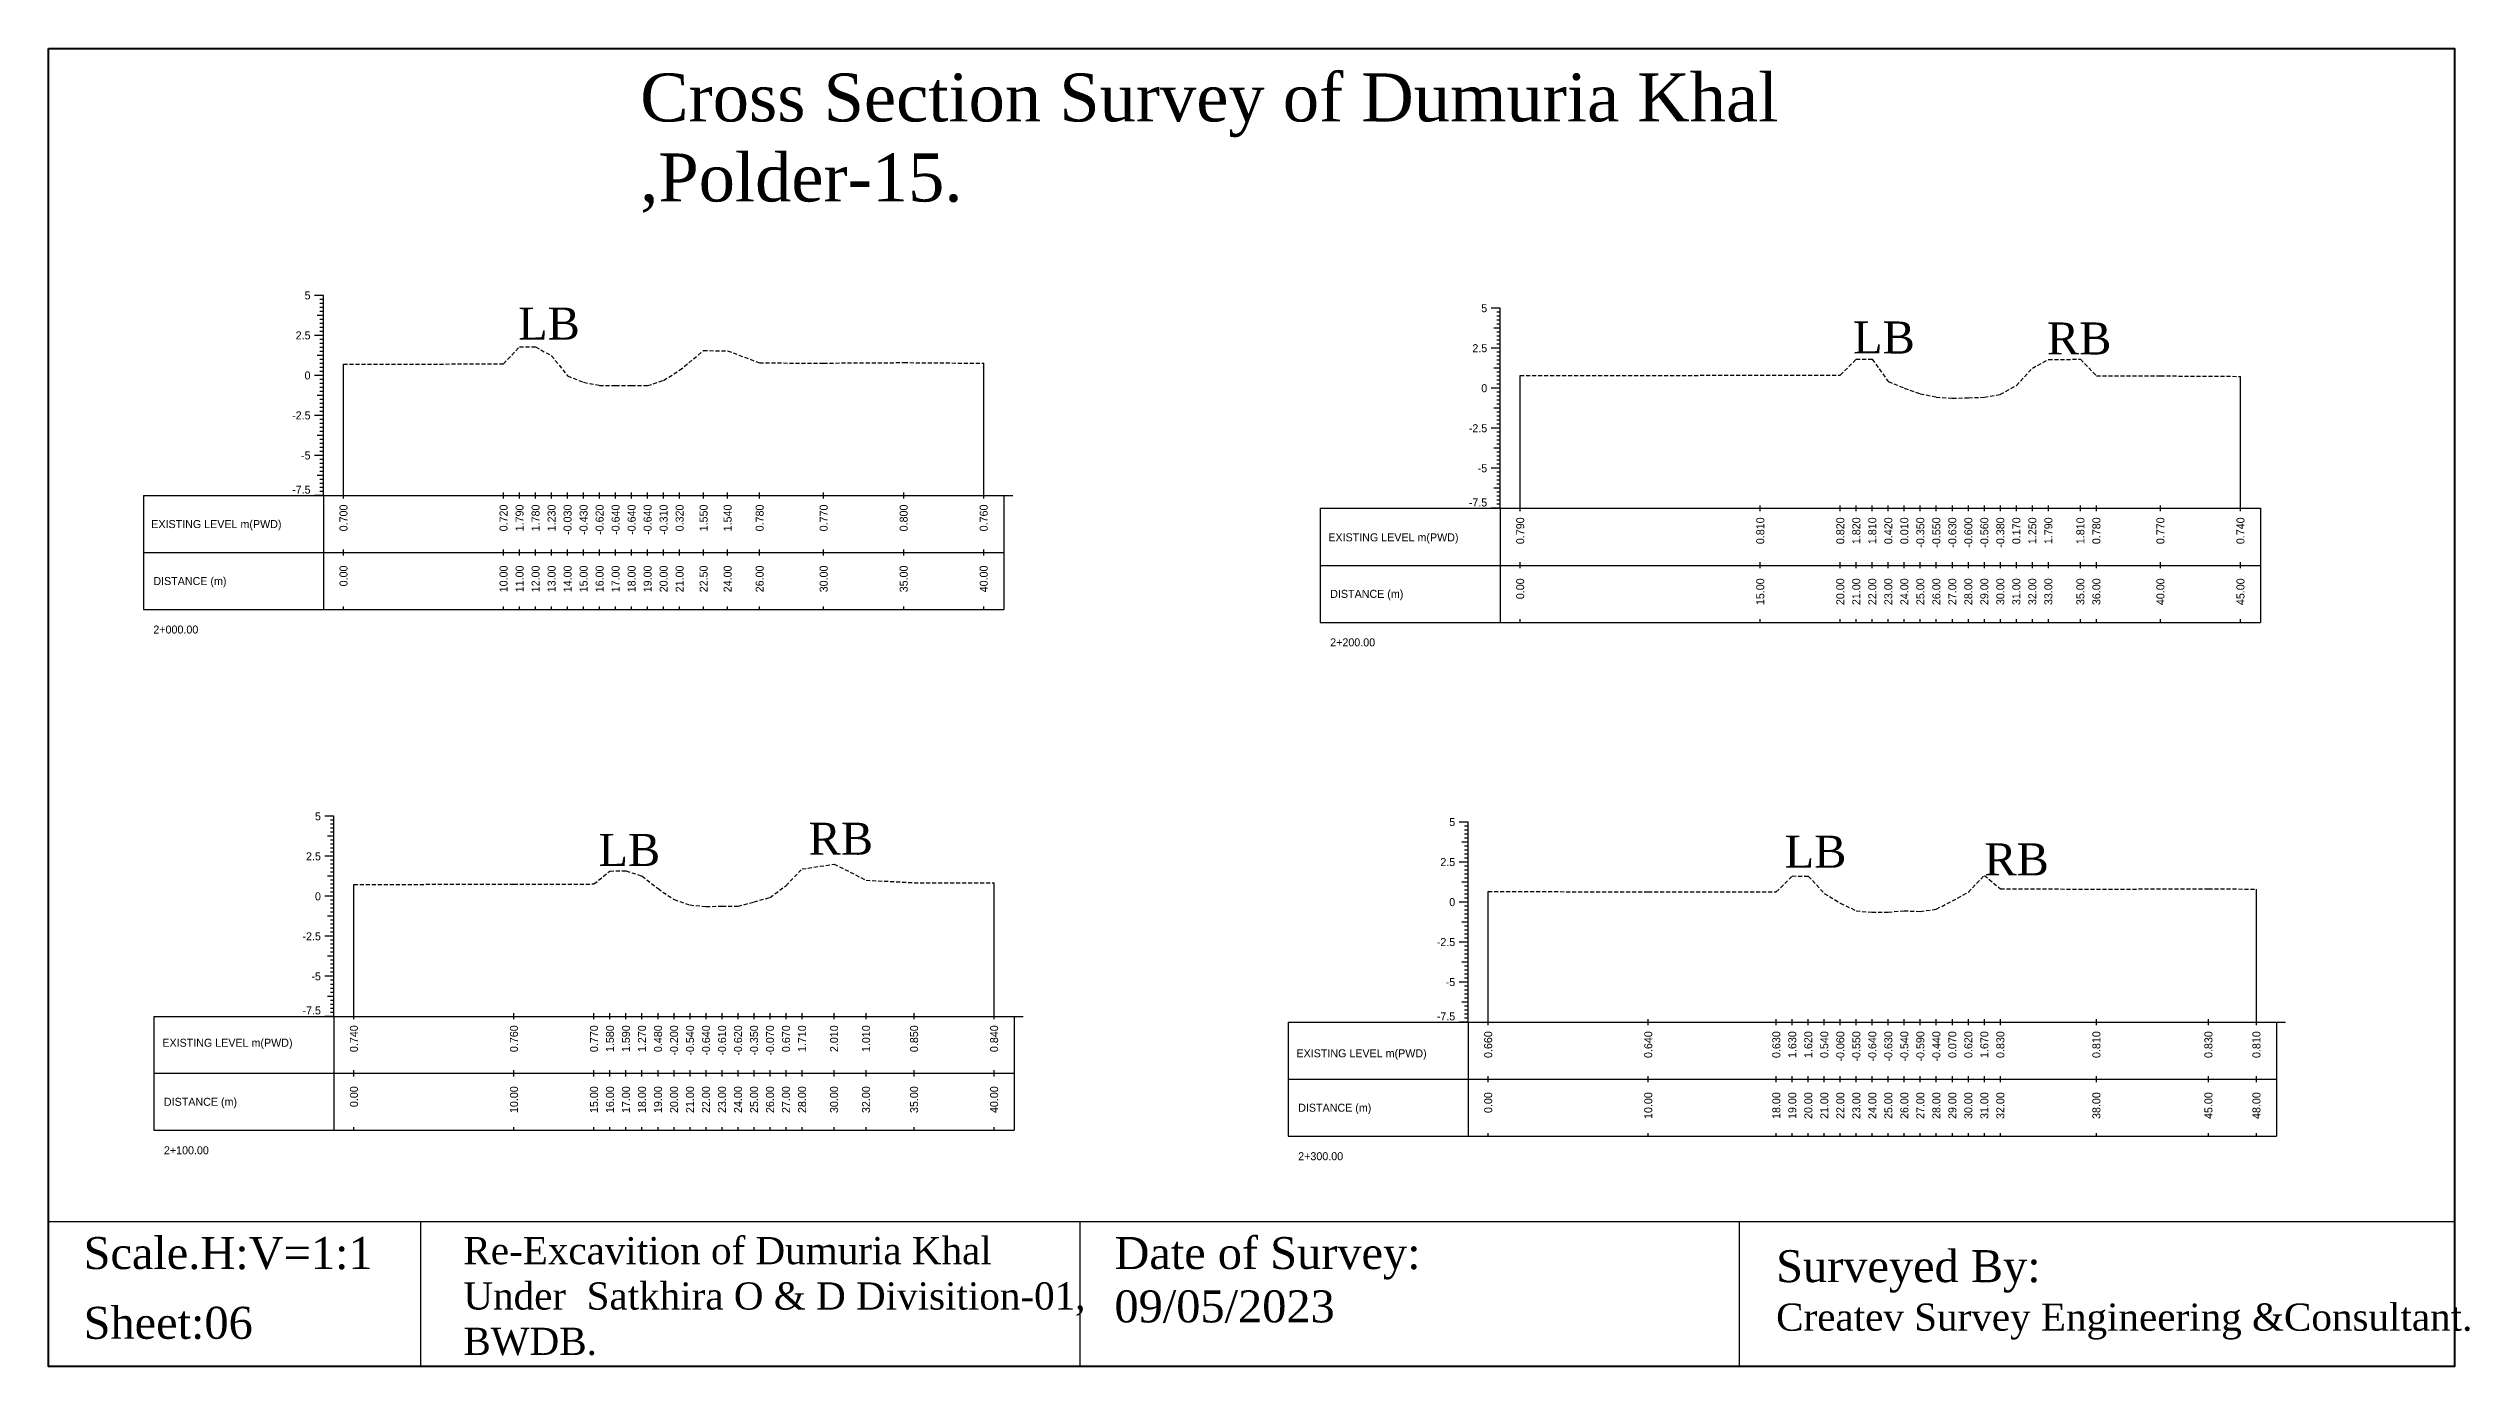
# Model space of a CAD drawing. Header units: inches. Extents: x 2917 to 4535, y -1482 to -1060.
# Drawn here: x 4383.7 to 4535, y -1255.7 to -1173.3 of the extents above; entities that cross this region are included whole.
import ezdxf
from ezdxf.enums import TextEntityAlignment as Align

# ---------------------------------------------------------------- set-up
doc = ezdxf.new("R2010")
doc.units = ezdxf.units.IN
doc.header["$MEASUREMENT"] = 0
doc.linetypes.add('HIDDEN', pattern=[0.375, 0.25, -0.125])
doc.layers.add('CS_Drawing', color=7, linetype='Continuous')
doc.layers.add('GL', color=3, linetype='HIDDEN')
doc.styles.add('romans', font='romans.shx')

msp = doc.modelspace()

# ---------------------------------------------------------------- linework, layer by layer
at = {"color": 4, "lineweight": 40}
msp.add_lwpolyline([(4383.69, -1173.32), (4534.03, -1173.32), (4534.03, -1255.69), (4383.69, -1255.69)], close=True, dxfattribs=at)
for points in [[(4534.03, -1173.32), (4534.03, -1255.69)], [(4383.69, -1246.61), (4534.03, -1246.61)], [(4383.69, -1246.61), (4383.69, -1255.69)], [(4406.94, -1246.61), (4406.94, -1255.69)], [(4448.14, -1246.61), (4448.14, -1255.69)], [(4489.34, -1246.61), (4489.34, -1255.69)]]:
    msp.add_lwpolyline(points)
at = {"layer": 'CS_Drawing'}
for p, q in [((4400.88, -1188.75), (4400.32, -1188.75)), ((4400.88, -1188.75), (4400.48, -1188.75)), ((4400.88, -1188.75), (4400.65, -1188.75)), ((4400.88, -1189), (4400.65, -1189)), ((4400.88, -1201.25), (4400.88, -1188.75)), ((4400.88, -1190), (4400.48, -1190)), ((4400.88, -1189.25), (4400.65, -1189.25)), ((4400.88, -1189.5), (4400.65, -1189.5)), ((4400.88, -1189.75), (4400.65, -1189.75)), ((4400.88, -1190), (4400.65, -1190)), ((4400.88, -1190.25), (4400.65, -1190.25)), ((4400.88, -1190.5), (4400.65, -1190.5)), ((4474.4, -1189.55), (4473.84, -1189.55)), ((4474.4, -1189.55), (4474.01, -1189.55)), ((4474.4, -1189.55), (4474.18, -1189.55)), ((4474.4, -1189.8), (4474.18, -1189.8)), ((4474.4, -1190.05), (4474.18, -1190.05)), ((4474.4, -1190.3), (4474.18, -1190.3)), ((4474.4, -1202.05), (4474.4, -1189.55)), ((4400.88, -1191.25), (4400.32, -1191.25)), ((4400.88, -1191.25), (4400.48, -1191.25)), ((4400.88, -1190.75), (4400.65, -1190.75)), ((4400.88, -1191), (4400.65, -1191)), ((4400.88, -1191.25), (4400.65, -1191.25)), ((4400.88, -1191.5), (4400.65, -1191.5)), ((4400.88, -1191.75), (4400.65, -1191.75)), ((4400.88, -1192), (4400.65, -1192)), ((4474.4, -1190.8), (4474.01, -1190.8)), ((4474.4, -1190.55), (4474.18, -1190.55)), ((4474.4, -1190.8), (4474.18, -1190.8)), ((4474.4, -1191.05), (4474.18, -1191.05)), ((4474.4, -1191.3), (4474.18, -1191.3)), ((4474.4, -1191.55), (4474.18, -1191.55)), ((4474.4, -1191.8), (4474.18, -1191.8)), ((4400.88, -1192.5), (4400.48, -1192.5)), ((4400.88, -1192.25), (4400.65, -1192.25)), ((4400.88, -1192.5), (4400.65, -1192.5)), ((4400.88, -1192.75), (4400.65, -1192.75)), ((4400.88, -1193), (4400.65, -1193)), ((4400.88, -1193.25), (4400.65, -1193.25)), ((4400.88, -1193.5), (4400.65, -1193.5)), ((4402.13, -1201.25), (4402.13, -1193.05)), ((4442.13, -1201.25), (4442.13, -1192.99)), ((4474.4, -1192.05), (4473.84, -1192.05)), ((4474.4, -1192.05), (4474.01, -1192.05)), ((4474.4, -1193.3), (4474.01, -1193.3)), ((4474.4, -1192.05), (4474.18, -1192.05)), ((4474.4, -1192.3), (4474.18, -1192.3)), ((4474.4, -1192.55), (4474.18, -1192.55)), ((4474.4, -1192.8), (4474.18, -1192.8)), ((4474.4, -1193.05), (4474.18, -1193.05)), ((4474.4, -1193.3), (4474.18, -1193.3)), ((4400.88, -1193.75), (4400.32, -1193.75)), ((4400.88, -1193.75), (4400.48, -1193.75)), ((4400.88, -1195), (4400.48, -1195)), ((4400.88, -1193.75), (4400.65, -1193.75)), ((4400.88, -1194), (4400.65, -1194)), ((4400.88, -1194.25), (4400.65, -1194.25)), ((4400.88, -1194.5), (4400.65, -1194.5)), ((4400.88, -1194.75), (4400.65, -1194.75)), ((4400.88, -1195), (4400.65, -1195)), ((4474.4, -1194.55), (4473.84, -1194.55)), ((4474.4, -1194.55), (4474.01, -1194.55)), ((4474.4, -1193.55), (4474.18, -1193.55)), ((4474.4, -1193.8), (4474.18, -1193.8)), ((4474.4, -1194.05), (4474.18, -1194.05)), ((4474.4, -1194.3), (4474.18, -1194.3)), ((4474.4, -1194.55), (4474.18, -1194.55)), ((4474.4, -1194.8), (4474.18, -1194.8)), ((4474.4, -1195.05), (4474.18, -1195.05)), ((4475.65, -1202.05), (4475.65, -1193.76)), ((4520.65, -1202.05), (4520.65, -1193.81)), ((4400.88, -1196.25), (4400.32, -1196.25)), ((4400.88, -1196.25), (4400.48, -1196.25)), ((4400.88, -1195.25), (4400.65, -1195.25)), ((4400.88, -1195.5), (4400.65, -1195.5)), ((4400.88, -1195.75), (4400.65, -1195.75)), ((4400.88, -1196), (4400.65, -1196)), ((4400.88, -1196.25), (4400.65, -1196.25)), ((4400.88, -1196.5), (4400.65, -1196.5)), ((4474.4, -1195.8), (4474.01, -1195.8)), ((4474.4, -1195.3), (4474.18, -1195.3)), ((4474.4, -1195.55), (4474.18, -1195.55)), ((4474.4, -1195.8), (4474.18, -1195.8)), ((4474.4, -1196.05), (4474.18, -1196.05)), ((4474.4, -1196.3), (4474.18, -1196.3)), ((4474.4, -1196.55), (4474.18, -1196.55)), ((4400.88, -1197.5), (4400.48, -1197.5)), ((4400.88, -1196.75), (4400.65, -1196.75)), ((4400.88, -1197), (4400.65, -1197)), ((4400.88, -1197.25), (4400.65, -1197.25)), ((4400.88, -1197.5), (4400.65, -1197.5)), ((4400.88, -1197.75), (4400.65, -1197.75)), ((4400.88, -1198), (4400.65, -1198)), ((4474.4, -1197.05), (4473.84, -1197.05)), ((4474.4, -1197.05), (4474.01, -1197.05)), ((4474.4, -1196.8), (4474.18, -1196.8)), ((4474.4, -1197.05), (4474.18, -1197.05)), ((4474.4, -1197.3), (4474.18, -1197.3)), ((4474.4, -1197.55), (4474.18, -1197.55)), ((4474.4, -1197.8), (4474.18, -1197.8)), ((4474.4, -1198.05), (4474.18, -1198.05)), ((4400.88, -1198.75), (4400.32, -1198.75)), ((4400.88, -1198.75), (4400.48, -1198.75)), ((4400.88, -1198.25), (4400.65, -1198.25)), ((4400.88, -1198.5), (4400.65, -1198.5)), ((4400.88, -1198.75), (4400.65, -1198.75)), ((4400.88, -1199), (4400.65, -1199)), ((4400.88, -1199.25), (4400.65, -1199.25)), ((4400.88, -1199.5), (4400.65, -1199.5)), ((4474.4, -1199.55), (4473.84, -1199.55)), ((4474.4, -1198.3), (4474.01, -1198.3)), ((4474.4, -1199.55), (4474.01, -1199.55)), ((4474.4, -1198.3), (4474.18, -1198.3)), ((4474.4, -1198.55), (4474.18, -1198.55)), ((4474.4, -1198.8), (4474.18, -1198.8)), ((4474.4, -1199.05), (4474.18, -1199.05)), ((4474.4, -1199.3), (4474.18, -1199.3)), ((4474.4, -1199.55), (4474.18, -1199.55)), ((4400.88, -1200), (4400.48, -1200)), ((4400.88, -1199.75), (4400.65, -1199.75)), ((4400.88, -1200), (4400.65, -1200)), ((4400.88, -1200.25), (4400.65, -1200.25)), ((4400.88, -1200.5), (4400.65, -1200.5)), ((4400.88, -1200.75), (4400.65, -1200.75)), ((4400.88, -1201), (4400.65, -1201)), ((4402.13, -1201.44), (4402.13, -1201.07)), ((4412.13, -1201.44), (4412.13, -1201.07)), ((4413.13, -1201.44), (4413.13, -1201.07)), ((4414.13, -1201.44), (4414.13, -1201.07)), ((4415.13, -1201.44), (4415.13, -1201.07)), ((4416.13, -1201.44), (4416.13, -1201.07)), ((4417.13, -1201.44), (4417.13, -1201.07)), ((4418.13, -1201.44), (4418.13, -1201.07)), ((4419.13, -1201.44), (4419.13, -1201.07)), ((4420.13, -1201.44), (4420.13, -1201.07)), ((4421.13, -1201.44), (4421.13, -1201.07)), ((4422.13, -1201.44), (4422.13, -1201.07)), ((4423.13, -1201.44), (4423.13, -1201.07)), ((4424.63, -1201.44), (4424.63, -1201.07)), ((4426.13, -1201.44), (4426.13, -1201.07)), ((4428.13, -1201.44), (4428.13, -1201.07)), ((4432.13, -1201.44), (4432.13, -1201.07)), ((4437.13, -1201.44), (4437.13, -1201.07)), ((4442.13, -1201.44), (4442.13, -1201.07)), ((4474.4, -1200.8), (4474.01, -1200.8)), ((4474.4, -1199.8), (4474.18, -1199.8)), ((4474.4, -1200.05), (4474.18, -1200.05)), ((4474.4, -1200.3), (4474.18, -1200.3)), ((4474.4, -1200.55), (4474.18, -1200.55)), ((4474.4, -1200.8), (4474.18, -1200.8)), ((4474.4, -1201.05), (4474.18, -1201.05)), ((4389.63, -1201.25), (4400.88, -1201.25)), ((4389.63, -1201.25), (4389.63, -1208.38)), ((4400.88, -1201.25), (4400.32, -1201.25)), ((4400.88, -1201.25), (4400.48, -1201.25)), ((4400.88, -1201.25), (4400.65, -1201.25)), ((4400.88, -1201.25), (4443.38, -1201.25)), ((4400.88, -1201.25), (4400.88, -1208.38)), ((4443.38, -1201.25), (4443.94, -1201.25)), ((4443.38, -1201.25), (4443.77, -1201.25)), ((4443.38, -1201.25), (4443.6, -1201.25)), ((4443.38, -1201.25), (4443.38, -1208.38)), ((4463.15, -1202.05), (4474.4, -1202.05)), ((4463.15, -1202.05), (4463.15, -1209.18)), ((4474.4, -1202.05), (4473.84, -1202.05)), ((4474.4, -1202.05), (4474.01, -1202.05)), ((4474.4, -1201.3), (4474.18, -1201.3)), ((4474.4, -1201.55), (4474.18, -1201.55)), ((4474.4, -1201.8), (4474.18, -1201.8)), ((4474.4, -1202.05), (4474.18, -1202.05)), ((4474.4, -1202.05), (4521.9, -1202.05)), ((4474.4, -1202.05), (4474.4, -1209.18)), ((4475.65, -1202.24), (4475.65, -1201.87)), ((4490.65, -1202.24), (4490.65, -1201.87)), ((4495.65, -1202.24), (4495.65, -1201.87)), ((4496.65, -1202.24), (4496.65, -1201.87)), ((4497.65, -1202.24), (4497.65, -1201.87)), ((4498.65, -1202.24), (4498.65, -1201.87)), ((4499.65, -1202.24), (4499.65, -1201.87)), ((4500.65, -1202.24), (4500.65, -1201.87)), ((4501.65, -1202.24), (4501.65, -1201.87)), ((4502.65, -1202.24), (4502.65, -1201.87)), ((4503.65, -1202.24), (4503.65, -1201.87)), ((4504.65, -1202.24), (4504.65, -1201.87)), ((4505.65, -1202.24), (4505.65, -1201.87)), ((4506.65, -1202.24), (4506.65, -1201.87)), ((4507.65, -1202.24), (4507.65, -1201.87)), ((4508.65, -1202.24), (4508.65, -1201.87)), ((4510.65, -1202.24), (4510.65, -1201.87)), ((4511.65, -1202.24), (4511.65, -1201.87)), ((4515.65, -1202.24), (4515.65, -1201.87)), ((4520.65, -1202.24), (4520.65, -1201.87)), ((4521.9, -1202.05), (4521.9, -1209.18)), ((4389.63, -1204.82), (4400.88, -1204.82)), ((4400.88, -1204.82), (4443.38, -1204.82)), ((4400.88, -1204.82), (4443.38, -1204.82)), ((4402.13, -1205), (4402.13, -1204.63)), ((4412.13, -1205), (4412.13, -1204.63)), ((4413.13, -1205), (4413.13, -1204.63)), ((4414.13, -1205), (4414.13, -1204.63)), ((4415.13, -1205), (4415.13, -1204.63)), ((4416.13, -1205), (4416.13, -1204.63)), ((4417.13, -1205), (4417.13, -1204.63)), ((4418.13, -1205), (4418.13, -1204.63)), ((4419.13, -1205), (4419.13, -1204.63)), ((4420.13, -1205), (4420.13, -1204.63)), ((4421.13, -1205), (4421.13, -1204.63)), ((4422.13, -1205), (4422.13, -1204.63)), ((4423.13, -1205), (4423.13, -1204.63)), ((4424.63, -1205), (4424.63, -1204.63)), ((4426.13, -1205), (4426.13, -1204.63)), ((4428.13, -1205), (4428.13, -1204.63)), ((4432.13, -1205), (4432.13, -1204.63)), ((4437.13, -1205), (4437.13, -1204.63)), ((4442.13, -1205), (4442.13, -1204.63)), ((4463.15, -1205.62), (4474.4, -1205.62)), ((4474.4, -1205.62), (4521.9, -1205.62)), ((4474.4, -1205.62), (4521.9, -1205.62)), ((4475.65, -1205.8), (4475.65, -1205.43)), ((4490.65, -1205.8), (4490.65, -1205.43)), ((4495.65, -1205.8), (4495.65, -1205.43)), ((4496.65, -1205.8), (4496.65, -1205.43)), ((4497.65, -1205.8), (4497.65, -1205.43)), ((4498.65, -1205.8), (4498.65, -1205.43)), ((4499.65, -1205.8), (4499.65, -1205.43)), ((4500.65, -1205.8), (4500.65, -1205.43)), ((4501.65, -1205.8), (4501.65, -1205.43)), ((4502.65, -1205.8), (4502.65, -1205.43)), ((4503.65, -1205.8), (4503.65, -1205.43)), ((4504.65, -1205.8), (4504.65, -1205.43)), ((4505.65, -1205.8), (4505.65, -1205.43)), ((4506.65, -1205.8), (4506.65, -1205.43)), ((4507.65, -1205.8), (4507.65, -1205.43)), ((4508.65, -1205.8), (4508.65, -1205.43)), ((4510.65, -1205.8), (4510.65, -1205.43)), ((4511.65, -1205.8), (4511.65, -1205.43)), ((4515.65, -1205.8), (4515.65, -1205.43)), ((4520.65, -1205.8), (4520.65, -1205.43)), ((4389.63, -1208.38), (4400.88, -1208.38)), ((4400.88, -1208.38), (4443.38, -1208.38)), ((4402.13, -1208.38), (4402.13, -1208.19)), ((4412.13, -1208.38), (4412.13, -1208.19)), ((4413.13, -1208.38), (4413.13, -1208.19)), ((4414.13, -1208.38), (4414.13, -1208.19)), ((4415.13, -1208.38), (4415.13, -1208.19)), ((4416.13, -1208.38), (4416.13, -1208.19)), ((4417.13, -1208.38), (4417.13, -1208.19)), ((4418.13, -1208.38), (4418.13, -1208.19)), ((4419.13, -1208.38), (4419.13, -1208.19)), ((4420.13, -1208.38), (4420.13, -1208.19)), ((4421.13, -1208.38), (4421.13, -1208.19)), ((4422.13, -1208.38), (4422.13, -1208.19)), ((4423.13, -1208.38), (4423.13, -1208.19)), ((4424.63, -1208.38), (4424.63, -1208.19)), ((4426.13, -1208.38), (4426.13, -1208.19)), ((4428.13, -1208.38), (4428.13, -1208.19)), ((4432.13, -1208.38), (4432.13, -1208.19)), ((4437.13, -1208.38), (4437.13, -1208.19)), ((4442.13, -1208.38), (4442.13, -1208.19)), ((4463.15, -1209.18), (4474.4, -1209.18)), ((4474.4, -1209.18), (4521.9, -1209.18)), ((4475.65, -1209.18), (4475.65, -1208.99)), ((4490.65, -1209.18), (4490.65, -1208.99)), ((4495.65, -1209.18), (4495.65, -1208.99)), ((4496.65, -1209.18), (4496.65, -1208.99)), ((4497.65, -1209.18), (4497.65, -1208.99)), ((4498.65, -1209.18), (4498.65, -1208.99)), ((4499.65, -1209.18), (4499.65, -1208.99)), ((4500.65, -1209.18), (4500.65, -1208.99)), ((4501.65, -1209.18), (4501.65, -1208.99)), ((4502.65, -1209.18), (4502.65, -1208.99)), ((4503.65, -1209.18), (4503.65, -1208.99)), ((4504.65, -1209.18), (4504.65, -1208.99)), ((4505.65, -1209.18), (4505.65, -1208.99)), ((4506.65, -1209.18), (4506.65, -1208.99)), ((4507.65, -1209.18), (4507.65, -1208.99)), ((4508.65, -1209.18), (4508.65, -1208.99)), ((4510.65, -1209.18), (4510.65, -1208.99)), ((4511.65, -1209.18), (4511.65, -1208.99)), ((4515.65, -1209.18), (4515.65, -1208.99)), ((4520.65, -1209.18), (4520.65, -1208.99)), ((4401.53, -1221.3), (4400.97, -1221.3)), ((4401.53, -1221.3), (4401.14, -1221.3)), ((4401.53, -1221.3), (4401.31, -1221.3)), ((4401.53, -1221.55), (4401.31, -1221.55)), ((4401.53, -1221.8), (4401.31, -1221.8)), ((4401.53, -1222.05), (4401.31, -1222.05)), ((4401.53, -1233.8), (4401.53, -1221.3)), ((4472.4, -1221.66), (4471.84, -1221.66)), ((4472.4, -1221.66), (4472.01, -1221.66)), ((4472.4, -1221.66), (4472.18, -1221.66)), ((4472.4, -1221.91), (4472.18, -1221.91)), ((4472.4, -1222.16), (4472.18, -1222.16)), ((4472.4, -1234.16), (4472.4, -1221.66)), ((4401.53, -1223.8), (4400.97, -1223.8)), ((4401.53, -1222.55), (4401.14, -1222.55)), ((4401.53, -1223.8), (4401.14, -1223.8)), ((4401.53, -1222.3), (4401.31, -1222.3)), ((4401.53, -1222.55), (4401.31, -1222.55)), ((4401.53, -1222.8), (4401.31, -1222.8)), ((4401.53, -1223.05), (4401.31, -1223.05)), ((4401.53, -1223.3), (4401.31, -1223.3)), ((4401.53, -1223.55), (4401.31, -1223.55)), ((4401.53, -1223.8), (4401.31, -1223.8)), ((4472.4, -1222.91), (4472.01, -1222.91)), ((4472.4, -1222.41), (4472.18, -1222.41)), ((4472.4, -1222.66), (4472.18, -1222.66)), ((4472.4, -1222.91), (4472.18, -1222.91)), ((4472.4, -1223.16), (4472.18, -1223.16)), ((4472.4, -1223.41), (4472.18, -1223.41)), ((4472.4, -1223.66), (4472.18, -1223.66)), ((4401.53, -1225.05), (4401.14, -1225.05)), ((4401.53, -1224.05), (4401.31, -1224.05)), ((4401.53, -1224.3), (4401.31, -1224.3)), ((4401.53, -1224.55), (4401.31, -1224.55)), ((4401.53, -1224.8), (4401.31, -1224.8)), ((4401.53, -1225.05), (4401.31, -1225.05)), ((4401.53, -1225.3), (4401.31, -1225.3)), ((4472.4, -1224.16), (4471.84, -1224.16)), ((4472.4, -1224.16), (4472.01, -1224.16)), ((4472.4, -1223.91), (4472.18, -1223.91)), ((4472.4, -1224.16), (4472.18, -1224.16)), ((4472.4, -1224.41), (4472.18, -1224.41)), ((4472.4, -1224.66), (4472.18, -1224.66)), ((4472.4, -1224.91), (4472.18, -1224.91)), ((4472.4, -1225.16), (4472.18, -1225.16)), ((4401.53, -1226.3), (4400.97, -1226.3)), ((4401.53, -1226.3), (4401.14, -1226.3)), ((4401.53, -1225.55), (4401.31, -1225.55)), ((4401.53, -1225.8), (4401.31, -1225.8)), ((4401.53, -1226.05), (4401.31, -1226.05)), ((4401.53, -1226.3), (4401.31, -1226.3)), ((4401.53, -1226.55), (4401.31, -1226.55)), ((4401.53, -1226.8), (4401.31, -1226.8)), ((4402.78, -1233.8), (4402.78, -1225.56)), ((4442.78, -1233.8), (4442.78, -1225.46)), ((4472.4, -1226.66), (4471.84, -1226.66)), ((4472.4, -1225.41), (4472.01, -1225.41)), ((4472.4, -1226.66), (4472.01, -1226.66)), ((4472.4, -1225.41), (4472.18, -1225.41)), ((4472.4, -1225.66), (4472.18, -1225.66)), ((4472.4, -1225.91), (4472.18, -1225.91)), ((4472.4, -1226.16), (4472.18, -1226.16)), ((4472.4, -1226.41), (4472.18, -1226.41)), ((4472.4, -1226.66), (4472.18, -1226.66)), ((4473.65, -1234.16), (4473.65, -1226)), ((4521.65, -1234.16), (4521.65, -1225.85)), ((4401.53, -1227.55), (4401.14, -1227.55)), ((4401.53, -1227.05), (4401.31, -1227.05)), ((4401.53, -1227.3), (4401.31, -1227.3)), ((4401.53, -1227.55), (4401.31, -1227.55)), ((4401.53, -1227.8), (4401.31, -1227.8)), ((4401.53, -1228.05), (4401.31, -1228.05)), ((4401.53, -1228.3), (4401.31, -1228.3)), ((4472.4, -1227.91), (4472.01, -1227.91)), ((4472.4, -1226.91), (4472.18, -1226.91)), ((4472.4, -1227.16), (4472.18, -1227.16)), ((4472.4, -1227.41), (4472.18, -1227.41)), ((4472.4, -1227.66), (4472.18, -1227.66)), ((4472.4, -1227.91), (4472.18, -1227.91)), ((4472.4, -1228.16), (4472.18, -1228.16)), ((4401.53, -1228.8), (4400.97, -1228.8)), ((4401.53, -1228.8), (4401.14, -1228.8)), ((4401.53, -1228.55), (4401.31, -1228.55)), ((4401.53, -1228.8), (4401.31, -1228.8)), ((4401.53, -1229.05), (4401.31, -1229.05)), ((4401.53, -1229.3), (4401.31, -1229.3)), ((4401.53, -1229.55), (4401.31, -1229.55)), ((4401.53, -1229.8), (4401.31, -1229.8)), ((4472.4, -1229.16), (4471.84, -1229.16)), ((4472.4, -1229.16), (4472.01, -1229.16)), ((4472.4, -1228.41), (4472.18, -1228.41)), ((4472.4, -1228.66), (4472.18, -1228.66)), ((4472.4, -1228.91), (4472.18, -1228.91)), ((4472.4, -1229.16), (4472.18, -1229.16)), ((4472.4, -1229.41), (4472.18, -1229.41)), ((4472.4, -1229.66), (4472.18, -1229.66)), ((4401.53, -1231.3), (4400.97, -1231.3)), ((4401.53, -1230.05), (4401.14, -1230.05)), ((4401.53, -1231.3), (4401.14, -1231.3)), ((4401.53, -1230.05), (4401.31, -1230.05)), ((4401.53, -1230.3), (4401.31, -1230.3)), ((4401.53, -1230.55), (4401.31, -1230.55)), ((4401.53, -1230.8), (4401.31, -1230.8)), ((4401.53, -1231.05), (4401.31, -1231.05)), ((4401.53, -1231.3), (4401.31, -1231.3)), ((4472.4, -1230.41), (4472.01, -1230.41)), ((4472.4, -1229.91), (4472.18, -1229.91)), ((4472.4, -1230.16), (4472.18, -1230.16)), ((4472.4, -1230.41), (4472.18, -1230.41)), ((4472.4, -1230.66), (4472.18, -1230.66)), ((4472.4, -1230.91), (4472.18, -1230.91)), ((4472.4, -1231.16), (4472.18, -1231.16)), ((4401.53, -1232.55), (4401.14, -1232.55)), ((4401.53, -1231.55), (4401.31, -1231.55)), ((4401.53, -1231.8), (4401.31, -1231.8)), ((4401.53, -1232.05), (4401.31, -1232.05)), ((4401.53, -1232.3), (4401.31, -1232.3)), ((4401.53, -1232.55), (4401.31, -1232.55)), ((4401.53, -1232.8), (4401.31, -1232.8)), ((4472.4, -1231.66), (4471.84, -1231.66)), ((4472.4, -1231.66), (4472.01, -1231.66)), ((4472.4, -1231.41), (4472.18, -1231.41)), ((4472.4, -1231.66), (4472.18, -1231.66)), ((4472.4, -1231.91), (4472.18, -1231.91)), ((4472.4, -1232.16), (4472.18, -1232.16)), ((4472.4, -1232.41), (4472.18, -1232.41)), ((4472.4, -1232.66), (4472.18, -1232.66)), ((4390.28, -1233.8), (4401.53, -1233.8)), ((4390.28, -1233.8), (4390.28, -1240.92)), ((4401.53, -1233.8), (4400.97, -1233.8)), ((4401.53, -1233.8), (4401.14, -1233.8)), ((4401.53, -1233.05), (4401.31, -1233.05)), ((4401.53, -1233.3), (4401.31, -1233.3)), ((4401.53, -1233.55), (4401.31, -1233.55)), ((4401.53, -1233.8), (4401.31, -1233.8)), ((4401.53, -1233.8), (4444.03, -1233.8)), ((4401.53, -1233.8), (4401.53, -1240.92)), ((4402.78, -1233.98), (4402.78, -1233.61)), ((4412.78, -1233.98), (4412.78, -1233.61)), ((4417.78, -1233.98), (4417.78, -1233.61)), ((4418.78, -1233.98), (4418.78, -1233.61)), ((4419.78, -1233.98), (4419.78, -1233.61)), ((4420.78, -1233.98), (4420.78, -1233.61)), ((4421.78, -1233.98), (4421.78, -1233.61)), ((4422.78, -1233.98), (4422.78, -1233.61)), ((4423.78, -1233.98), (4423.78, -1233.61)), ((4424.78, -1233.98), (4424.78, -1233.61)), ((4425.78, -1233.98), (4425.78, -1233.61)), ((4426.78, -1233.98), (4426.78, -1233.61)), ((4427.78, -1233.98), (4427.78, -1233.61)), ((4428.78, -1233.98), (4428.78, -1233.61)), ((4429.78, -1233.98), (4429.78, -1233.61)), ((4430.78, -1233.98), (4430.78, -1233.61)), ((4432.78, -1233.98), (4432.78, -1233.61)), ((4434.78, -1233.98), (4434.78, -1233.61)), ((4437.78, -1233.98), (4437.78, -1233.61)), ((4442.78, -1233.98), (4442.78, -1233.61)), ((4444.03, -1233.8), (4444.59, -1233.8)), ((4444.03, -1233.8), (4444.42, -1233.8)), ((4444.03, -1233.8), (4444.26, -1233.8)), ((4444.03, -1233.8), (4444.03, -1240.92)), ((4461.15, -1234.16), (4472.4, -1234.16)), ((4461.15, -1234.16), (4461.15, -1241.29)), ((4472.4, -1234.16), (4471.84, -1234.16)), ((4472.4, -1232.91), (4472.01, -1232.91)), ((4472.4, -1234.16), (4472.01, -1234.16)), ((4472.4, -1232.91), (4472.18, -1232.91)), ((4472.4, -1233.16), (4472.18, -1233.16)), ((4472.4, -1233.41), (4472.18, -1233.41)), ((4472.4, -1233.66), (4472.18, -1233.66)), ((4472.4, -1233.91), (4472.18, -1233.91)), ((4472.4, -1234.16), (4472.18, -1234.16)), ((4472.4, -1234.16), (4522.9, -1234.16)), ((4472.4, -1234.16), (4472.4, -1241.29)), ((4473.65, -1234.35), (4473.65, -1233.98)), ((4483.65, -1234.35), (4483.65, -1233.98)), ((4491.65, -1234.35), (4491.65, -1233.98)), ((4492.65, -1234.35), (4492.65, -1233.98)), ((4493.65, -1234.35), (4493.65, -1233.98)), ((4494.65, -1234.35), (4494.65, -1233.98)), ((4495.65, -1234.35), (4495.65, -1233.98)), ((4496.65, -1234.35), (4496.65, -1233.98)), ((4497.65, -1234.35), (4497.65, -1233.98)), ((4498.65, -1234.35), (4498.65, -1233.98)), ((4499.65, -1234.35), (4499.65, -1233.98)), ((4500.65, -1234.35), (4500.65, -1233.98)), ((4501.65, -1234.35), (4501.65, -1233.98)), ((4502.65, -1234.35), (4502.65, -1233.98)), ((4503.65, -1234.35), (4503.65, -1233.98)), ((4504.65, -1234.35), (4504.65, -1233.98)), ((4505.65, -1234.35), (4505.65, -1233.98)), ((4511.65, -1234.35), (4511.65, -1233.98)), ((4518.65, -1234.35), (4518.65, -1233.98)), ((4521.65, -1234.35), (4521.65, -1233.98)), ((4522.9, -1234.16), (4523.47, -1234.16)), ((4522.9, -1234.16), (4523.3, -1234.16)), ((4522.9, -1234.16), (4523.13, -1234.16)), ((4522.9, -1234.16), (4522.9, -1241.29)), ((4390.28, -1237.36), (4401.53, -1237.36)), ((4401.53, -1237.36), (4444.03, -1237.36)), ((4401.53, -1237.36), (4444.03, -1237.36)), ((4402.78, -1237.55), (4402.78, -1237.17)), ((4412.78, -1237.55), (4412.78, -1237.17)), ((4417.78, -1237.55), (4417.78, -1237.17)), ((4418.78, -1237.55), (4418.78, -1237.17)), ((4419.78, -1237.55), (4419.78, -1237.17)), ((4420.78, -1237.55), (4420.78, -1237.17)), ((4421.78, -1237.55), (4421.78, -1237.17)), ((4422.78, -1237.55), (4422.78, -1237.17)), ((4423.78, -1237.55), (4423.78, -1237.17)), ((4424.78, -1237.55), (4424.78, -1237.17)), ((4425.78, -1237.55), (4425.78, -1237.17)), ((4426.78, -1237.55), (4426.78, -1237.17)), ((4427.78, -1237.55), (4427.78, -1237.17)), ((4428.78, -1237.55), (4428.78, -1237.17)), ((4429.78, -1237.55), (4429.78, -1237.17)), ((4430.78, -1237.55), (4430.78, -1237.17)), ((4432.78, -1237.55), (4432.78, -1237.17)), ((4434.78, -1237.55), (4434.78, -1237.17)), ((4437.78, -1237.55), (4437.78, -1237.17)), ((4442.78, -1237.55), (4442.78, -1237.17)), ((4461.15, -1237.73), (4472.4, -1237.73)), ((4472.4, -1237.73), (4522.9, -1237.73)), ((4472.4, -1237.73), (4522.9, -1237.73)), ((4473.65, -1237.91), (4473.65, -1237.54)), ((4483.65, -1237.91), (4483.65, -1237.54)), ((4491.65, -1237.91), (4491.65, -1237.54)), ((4492.65, -1237.91), (4492.65, -1237.54)), ((4493.65, -1237.91), (4493.65, -1237.54)), ((4494.65, -1237.91), (4494.65, -1237.54)), ((4495.65, -1237.91), (4495.65, -1237.54)), ((4496.65, -1237.91), (4496.65, -1237.54)), ((4497.65, -1237.91), (4497.65, -1237.54)), ((4498.65, -1237.91), (4498.65, -1237.54)), ((4499.65, -1237.91), (4499.65, -1237.54)), ((4500.65, -1237.91), (4500.65, -1237.54)), ((4501.65, -1237.91), (4501.65, -1237.54)), ((4502.65, -1237.91), (4502.65, -1237.54)), ((4503.65, -1237.91), (4503.65, -1237.54)), ((4504.65, -1237.91), (4504.65, -1237.54)), ((4505.65, -1237.91), (4505.65, -1237.54)), ((4511.65, -1237.91), (4511.65, -1237.54)), ((4518.65, -1237.91), (4518.65, -1237.54)), ((4521.65, -1237.91), (4521.65, -1237.54)), ((4390.28, -1240.92), (4401.53, -1240.92)), ((4401.53, -1240.92), (4444.03, -1240.92)), ((4402.78, -1240.92), (4402.78, -1240.73)), ((4412.78, -1240.92), (4412.78, -1240.73)), ((4417.78, -1240.92), (4417.78, -1240.73)), ((4418.78, -1240.92), (4418.78, -1240.73)), ((4419.78, -1240.92), (4419.78, -1240.73)), ((4420.78, -1240.92), (4420.78, -1240.73)), ((4421.78, -1240.92), (4421.78, -1240.73)), ((4422.78, -1240.92), (4422.78, -1240.73)), ((4423.78, -1240.92), (4423.78, -1240.73)), ((4424.78, -1240.92), (4424.78, -1240.73)), ((4425.78, -1240.92), (4425.78, -1240.73)), ((4426.78, -1240.92), (4426.78, -1240.73)), ((4427.78, -1240.92), (4427.78, -1240.73)), ((4428.78, -1240.92), (4428.78, -1240.73)), ((4429.78, -1240.92), (4429.78, -1240.73)), ((4430.78, -1240.92), (4430.78, -1240.73)), ((4432.78, -1240.92), (4432.78, -1240.73)), ((4434.78, -1240.92), (4434.78, -1240.73)), ((4437.78, -1240.92), (4437.78, -1240.73)), ((4442.78, -1240.92), (4442.78, -1240.73)), ((4461.15, -1241.29), (4472.4, -1241.29)), ((4472.4, -1241.29), (4522.9, -1241.29)), ((4473.65, -1241.29), (4473.65, -1241.1)), ((4483.65, -1241.29), (4483.65, -1241.1)), ((4491.65, -1241.29), (4491.65, -1241.1)), ((4492.65, -1241.29), (4492.65, -1241.1)), ((4493.65, -1241.29), (4493.65, -1241.1)), ((4494.65, -1241.29), (4494.65, -1241.1)), ((4495.65, -1241.29), (4495.65, -1241.1)), ((4496.65, -1241.29), (4496.65, -1241.1)), ((4497.65, -1241.29), (4497.65, -1241.1)), ((4498.65, -1241.29), (4498.65, -1241.1)), ((4499.65, -1241.29), (4499.65, -1241.1)), ((4500.65, -1241.29), (4500.65, -1241.1)), ((4501.65, -1241.29), (4501.65, -1241.1)), ((4502.65, -1241.29), (4502.65, -1241.1)), ((4503.65, -1241.29), (4503.65, -1241.1)), ((4504.65, -1241.29), (4504.65, -1241.1)), ((4505.65, -1241.29), (4505.65, -1241.1)), ((4511.65, -1241.29), (4511.65, -1241.1)), ((4518.65, -1241.29), (4518.65, -1241.1)), ((4521.65, -1241.29), (4521.65, -1241.1))]:
    msp.add_line(p, q, dxfattribs=at)
at = {"layer": 'GL'}
for points in [[(4402.13, -1193.05), (4412.13, -1193.03), (4413.13, -1191.96), (4414.13, -1191.97), (4415.13, -1192.52), (4416.13, -1193.78), (4417.13, -1194.18), (4418.13, -1194.37), (4419.13, -1194.39), (4420.13, -1194.39), (4421.13, -1194.39), (4422.13, -1194.06), (4423.13, -1193.43), (4424.63, -1192.2), (4426.13, -1192.21), (4428.13, -1192.97), (4432.13, -1192.98), (4437.13, -1192.95), (4442.13, -1192.99)], [(4475.65, -1193.76), (4490.65, -1193.74), (4495.65, -1193.73), (4496.65, -1192.73), (4497.65, -1192.74), (4498.65, -1194.13), (4499.65, -1194.54), (4500.65, -1194.9), (4501.65, -1195.1), (4502.65, -1195.18), (4503.65, -1195.15), (4504.65, -1195.11), (4505.65, -1194.93), (4506.65, -1194.38), (4507.65, -1193.3), (4508.65, -1192.76), (4510.65, -1192.74), (4511.65, -1193.77), (4515.65, -1193.78), (4520.65, -1193.81)], [(4402.78, -1225.56), (4412.78, -1225.54), (4417.78, -1225.53), (4418.78, -1224.72), (4419.78, -1224.71), (4420.78, -1225.03), (4421.78, -1225.82), (4422.78, -1226.5), (4423.78, -1226.84), (4424.78, -1226.94), (4425.78, -1226.91), (4426.78, -1226.92), (4427.78, -1226.65), (4428.78, -1226.37), (4429.78, -1225.63), (4430.78, -1224.59), (4432.78, -1224.29), (4434.78, -1225.29), (4437.78, -1225.45), (4442.78, -1225.46)], [(4473.65, -1226), (4483.65, -1226.02), (4491.65, -1226.03), (4492.65, -1225.03), (4493.65, -1225.04), (4494.65, -1226.12), (4495.65, -1226.72), (4496.65, -1227.21), (4497.65, -1227.3), (4498.65, -1227.29), (4499.65, -1227.2), (4500.65, -1227.25), (4501.65, -1227.1), (4502.65, -1226.59), (4503.65, -1226.04), (4504.65, -1224.99), (4505.65, -1225.83), (4511.65, -1225.85), (4518.65, -1225.83), (4521.65, -1225.85)]]:
    msp.add_lwpolyline(points, dxfattribs=at)

# ---------------------------------------------------------------- texts
at = {"attachment_point": 1, "style": 'romans'}
for s, insert, char_height, width in [('{\\fTimes New Roman|b0|i0|c0|p18;Cross Section Survey of Dumuria Khal ,Polder-15.}', (4420.67, -1174.88), 3, 72.2837), ('{\\fTimes New Roman|b0|i0|c0|p18;LB}', (4413.04, -1189.51), 2, 27.1477), ('{\\fTimes New Roman|b0|i0|c0|p18;LB}', (4496.45, -1190.38), 2, 27.1477), ('{\\fTimes New Roman|b0|i0|c0|p18;RB}', (4508.56, -1190.44), 2, 27.1477), ('{\\fTimes New Roman|b0|i0|c0|p18;RB}', (4431.19, -1221.7), 2, 27.1477), ('{\\fTimes New Roman|b0|i0|c0|p18;LB}', (4418.06, -1222.4), 2, 27.1477), ('{\\fTimes New Roman|b0|i0|c0|p18;LB}', (4492.17, -1222.51), 2, 27.1477), ('{\\fTimes New Roman|b0|i0|c0|p18;RB}', (4504.65, -1222.99), 2, 27.1477), ('{\\fTimes New Roman|b0|i0|c0|p18;Scale.H:V=1:1}', (4385.89, -1247.59), 2, 22.2708), ('{\\fTimes New Roman|b0|i0|c0|p18;Re-Excavition of Dumuria Khal\\PUnder  Satkhira O & D Divisition-01, BWDB.}', (4409.62, -1247.59), 1.7, 38.8405), ('{\\fTimes New Roman|b0|i0|c0|p18;Date of Survey: 09/05/2023}', (4450.3, -1247.59), 2, 22.2708), ('{\\fTimes New Roman|b0|i0|c0|p18;Surveyed By:                                     \\H0.85x;Createv Survey Engineering &Consultant.}', (4491.64, -1248.41), 2, 45.2193), ('{\\fTimes New Roman|b0|i0|c0|p18;Sheet:06}', (4385.89, -1251.95), 2, 38.8405)]:
    msp.add_mtext(s, dxfattribs=dict(at, insert=insert, char_height=char_height, width=width))
at = {"layer": 'CS_Drawing'}
for s, p in [('5', (4400.07, -1188.75)), ('5', (4473.59, -1189.55)), ('2.5', (4400.07, -1191.25)), ('2.5', (4473.59, -1192.05)), ('0', (4400.07, -1193.75)), ('0', (4473.59, -1194.55)), ('-2.5', (4400.07, -1196.25)), ('-2.5', (4473.59, -1197.05)), ('-5', (4400.07, -1198.75)), ('-5', (4473.59, -1199.55)), ('5', (4400.72, -1221.3)), ('5', (4471.59, -1221.66)), ('2.5', (4400.72, -1223.8)), ('2.5', (4471.59, -1224.16)), ('0', (4400.72, -1226.3)), ('0', (4471.59, -1226.66)), ('-2.5', (4400.72, -1228.8)), ('-2.5', (4471.59, -1229.16)), ('-5', (4400.72, -1231.3)), ('-5', (4471.59, -1231.66))]:
    msp.add_text(s, height=0.5, dxfattribs=at).set_placement(p, align=Align.MIDDLE_RIGHT)
for p in [(4400.07, -1201.14), (4473.59, -1201.94), (4400.72, -1233.68), (4471.59, -1234.05)]:
    msp.add_text('-7.5', height=0.5, dxfattribs=at).set_placement(p, align=Align.RIGHT)
for s, p in [('0.700', (4402.13, -1201.82)), ('0.720', (4412.13, -1201.82)), ('1.790', (4413.13, -1201.82)), ('1.780', (4414.13, -1201.82)), ('1.230', (4415.13, -1201.82)), ('-0.030', (4416.13, -1201.82)), ('-0.430', (4417.13, -1201.82)), ('-0.620', (4418.13, -1201.82)), ('-0.640', (4419.13, -1201.82)), ('-0.640', (4420.13, -1201.82)), ('-0.640', (4421.13, -1201.82)), ('-0.310', (4422.13, -1201.82)), ('0.320', (4423.13, -1201.82)), ('1.550', (4424.63, -1201.82)), ('1.540', (4426.13, -1201.82)), ('0.780', (4428.13, -1201.82)), ('0.770', (4432.13, -1201.82)), ('0.800', (4437.13, -1201.82)), ('0.760', (4442.13, -1201.82)), ('0.790', (4475.65, -1202.62)), ('0.810', (4490.65, -1202.62)), ('0.820', (4495.65, -1202.62)), ('1.820', (4496.65, -1202.62)), ('1.810', (4497.65, -1202.62)), ('0.420', (4498.65, -1202.62)), ('0.010', (4499.65, -1202.62)), ('-0.350', (4500.65, -1202.62)), ('-0.550', (4501.65, -1202.62)), ('-0.630', (4502.65, -1202.62)), ('-0.600', (4503.65, -1202.62)), ('-0.560', (4504.65, -1202.62)), ('-0.380', (4505.65, -1202.62)), ('0.170', (4506.65, -1202.62)), ('1.250', (4507.65, -1202.62)), ('1.790', (4508.65, -1202.62)), ('1.810', (4510.65, -1202.62)), ('0.780', (4511.65, -1202.62)), ('0.770', (4515.65, -1202.62)), ('0.740', (4520.65, -1202.62)), ('0.00', (4402.13, -1205.63)), ('10.00', (4412.13, -1205.63)), ('11.00', (4413.13, -1205.63)), ('12.00', (4414.13, -1205.63)), ('13.00', (4415.13, -1205.63)), ('14.00', (4416.13, -1205.63)), ('15.00', (4417.13, -1205.63)), ('16.00', (4418.13, -1205.63)), ('17.00', (4419.13, -1205.63)), ('18.00', (4420.13, -1205.63)), ('19.00', (4421.13, -1205.63)), ('20.00', (4422.13, -1205.63)), ('21.00', (4423.13, -1205.63)), ('22.50', (4424.63, -1205.63)), ('24.00', (4426.13, -1205.63)), ('26.00', (4428.13, -1205.63)), ('30.00', (4432.13, -1205.63)), ('35.00', (4437.13, -1205.63)), ('40.00', (4442.13, -1205.63)), ('0.00', (4475.65, -1206.43)), ('15.00', (4490.65, -1206.43)), ('20.00', (4495.65, -1206.43)), ('21.00', (4496.65, -1206.43)), ('22.00', (4497.65, -1206.43)), ('23.00', (4498.65, -1206.43)), ('24.00', (4499.65, -1206.43)), ('25.00', (4500.65, -1206.43)), ('26.00', (4501.65, -1206.43)), ('27.00', (4502.65, -1206.43)), ('28.00', (4503.65, -1206.43)), ('29.00', (4504.65, -1206.43)), ('30.00', (4505.65, -1206.43)), ('31.00', (4506.65, -1206.43)), ('32.00', (4507.65, -1206.43)), ('33.00', (4508.65, -1206.43)), ('35.00', (4510.65, -1206.43)), ('36.00', (4511.65, -1206.43)), ('40.00', (4515.65, -1206.43)), ('45.00', (4520.65, -1206.43)), ('0.740', (4402.78, -1234.36)), ('0.760', (4412.78, -1234.36)), ('0.770', (4417.78, -1234.36)), ('1.580', (4418.78, -1234.36)), ('1.590', (4419.78, -1234.36)), ('1.270', (4420.78, -1234.36)), ('0.480', (4421.78, -1234.36)), ('-0.200', (4422.78, -1234.36)), ('-0.540', (4423.78, -1234.36)), ('-0.640', (4424.78, -1234.36)), ('-0.610', (4425.78, -1234.36)), ('-0.620', (4426.78, -1234.36)), ('-0.350', (4427.78, -1234.36)), ('-0.070', (4428.78, -1234.36)), ('0.670', (4429.78, -1234.36)), ('1.710', (4430.78, -1234.36)), ('2.010', (4432.78, -1234.36)), ('1.010', (4434.78, -1234.36)), ('0.850', (4437.78, -1234.36)), ('0.840', (4442.78, -1234.36)), ('0.660', (4473.65, -1234.73)), ('0.640', (4483.65, -1234.73)), ('0.630', (4491.65, -1234.73)), ('1.630', (4492.65, -1234.73)), ('1.620', (4493.65, -1234.73)), ('0.540', (4494.65, -1234.73)), ('-0.060', (4495.65, -1234.73)), ('-0.550', (4496.65, -1234.73)), ('-0.640', (4497.65, -1234.73)), ('-0.630', (4498.65, -1234.73)), ('-0.540', (4499.65, -1234.73)), ('-0.590', (4500.65, -1234.73)), ('-0.440', (4501.65, -1234.73)), ('0.070', (4502.65, -1234.73)), ('0.620', (4503.65, -1234.73)), ('1.670', (4504.65, -1234.73)), ('0.830', (4505.65, -1234.73)), ('0.810', (4511.65, -1234.73)), ('0.830', (4518.65, -1234.73)), ('0.810', (4521.65, -1234.73)), ('0.00', (4402.78, -1238.17)), ('10.00', (4412.78, -1238.17)), ('15.00', (4417.78, -1238.17)), ('16.00', (4418.78, -1238.17)), ('17.00', (4419.78, -1238.17)), ('18.00', (4420.78, -1238.17)), ('19.00', (4421.78, -1238.17)), ('20.00', (4422.78, -1238.17)), ('21.00', (4423.78, -1238.17)), ('22.00', (4424.78, -1238.17)), ('23.00', (4425.78, -1238.17)), ('24.00', (4426.78, -1238.17)), ('25.00', (4427.78, -1238.17)), ('26.00', (4428.78, -1238.17)), ('27.00', (4429.78, -1238.17)), ('28.00', (4430.78, -1238.17)), ('30.00', (4432.78, -1238.17)), ('32.00', (4434.78, -1238.17)), ('35.00', (4437.78, -1238.17)), ('40.00', (4442.78, -1238.17)), ('0.00', (4473.65, -1238.54)), ('10.00', (4483.65, -1238.54)), ('18.00', (4491.65, -1238.54)), ('19.00', (4492.65, -1238.54)), ('20.00', (4493.65, -1238.54)), ('21.00', (4494.65, -1238.54)), ('22.00', (4495.65, -1238.54)), ('23.00', (4496.65, -1238.54)), ('24.00', (4497.65, -1238.54)), ('25.00', (4498.65, -1238.54)), ('26.00', (4499.65, -1238.54)), ('27.00', (4500.65, -1238.54)), ('28.00', (4501.65, -1238.54)), ('29.00', (4502.65, -1238.54)), ('30.00', (4503.65, -1238.54)), ('31.00', (4504.65, -1238.54)), ('32.00', (4505.65, -1238.54)), ('38.00', (4511.65, -1238.54)), ('45.00', (4518.65, -1238.54)), ('48.00', (4521.65, -1238.54))]:
    msp.add_text(s, height=0.5, rotation=90, dxfattribs=at).set_placement(p, align=Align.MIDDLE_RIGHT)
for s, p in [('EXISTING LEVEL m(PWD)', (4390.12, -1203.04)), ('EXISTING LEVEL m(PWD)', (4463.66, -1203.87)), ('DISTANCE (m)', (4390.25, -1206.6)), ('DISTANCE (m)', (4463.78, -1207.4)), ('2+000.00', (4390.25, -1209.63)), ('2+200.00', (4463.78, -1210.43)), ('EXISTING LEVEL m(PWD)', (4390.81, -1235.45)), ('EXISTING LEVEL m(PWD)', (4461.67, -1236.11)), ('DISTANCE (m)', (4390.91, -1239.14)), ('DISTANCE (m)', (4461.78, -1239.51)), ('2+100.00', (4390.91, -1242.17)), ('2+300.00', (4461.78, -1242.54))]:
    msp.add_text(s, height=0.5, dxfattribs=at).set_placement(p, align=Align.MIDDLE_LEFT)

doc.saveas('drawing.dxf')
